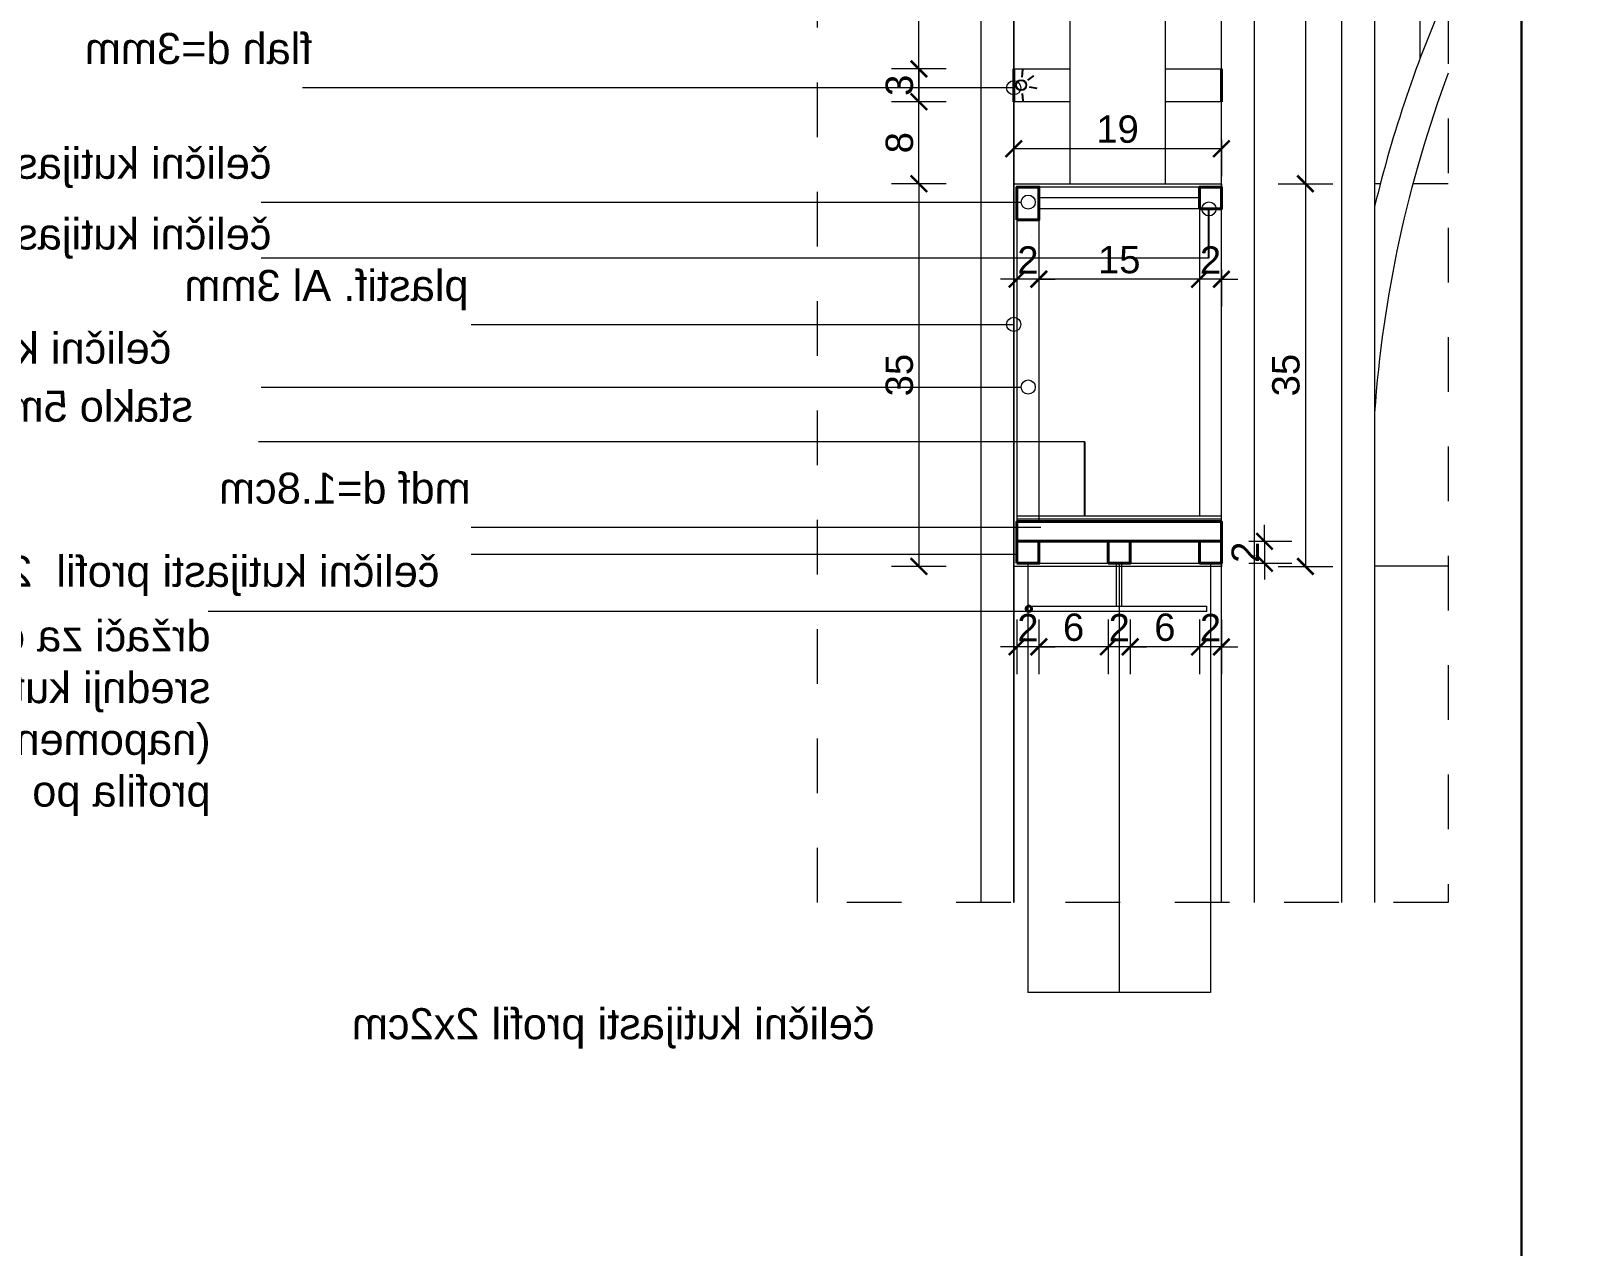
# Model space of a CAD drawing. Header units: centimetres. Extents: x -26724 to 60145, y -23645 to 6771.
# Drawn here: x -1600.2 to -1317.7, y 347 to 569.3 of the extents above; entities that cross this region are included whole.
import ezdxf

# ---------------------------------------------------------------- set-up
doc = ezdxf.new("R2010")
doc.units = ezdxf.units.CM
doc.linetypes.add('DALEKOVOD_VN', pattern=[5, 2.5, -2.5])
for name, color, linetype, lineweight in [('2.IZGLED', 7, 'Continuous', 13), ('4.KOTE', 88, 'Continuous', 15), ('zid', 7, 'Continuous', 40)]:
    doc.layers.add(name, color=color, linetype=linetype, lineweight=lineweight)
doc.layers.add('3.IZGLED 2', color=7, linetype='Continuous', lineweight=9, true_color=0x4a4a4a)
doc.layers.add('IZGLED 2', color=253, linetype='Continuous', lineweight=9, true_color=0x828282)
doc.layers.add('tekst', color=7, linetype='Continuous')
doc.layers.add('tekst @ 50', color=7, linetype='Continuous')
doc.styles.add('Notes', font='arial.ttf', dxfattribs={"height": 3})
doc.styles.get("Standard").update_dxf_attribs({"font": 'calibri.ttf'})
doc.dimstyles.new('ja 1 30 izgledi zidova', dxfattribs={"dimtxt": 5, "dimasz": 3, "dimexe": 5, "dimexo": 5, "dimgap": 1, "dimtad": 1, "dimdec": 0, "dimtxsty": 'Standard', "dimblk": 'ARCHTICK', "dimcen": 2.5, "dimclrd": 256, "dimclrt": 7, "dimadec": 0, "dimazin": 0, "dimtfac": 1, "dimtdec": 0, "dimtix": 1, "dimtmove": 1, "dimatfit": 3, "dimldrblk": 'ARCHTICK', "dimfxl": 5, "dimfxlon": 1, "dimlwd": 0, "dimlwe": 9, "dimarcsym": 0})
doc.dimstyles.new('ja 1 50', dxfattribs={"dimtxt": 10, "dimasz": 5, "dimexe": 5, "dimexo": 5, "dimgap": 1, "dimtad": 1, "dimdec": 0, "dimtxsty": 'Standard', "dimblk": 'ARCHTICK', "dimcen": 2.5, "dimclrd": 256, "dimclrt": 7, "dimadec": 0, "dimazin": 0, "dimtfac": 1, "dimtdec": 0, "dimtix": 1, "dimtmove": 1, "dimatfit": 3, "dimldrblk": 'ARCHTICK', "dimfxl": 10, "dimfxlon": 1, "dimlwd": 0, "dimlwe": 9, "dimarcsym": 0})

# ---------------------------------------------------------------- blocks, each defined once
blk = doc.blocks.new('_ArchTick')
at = {"color": 0, "linetype": 'ByBlock', "const_width": 0.15}
blk.add_lwpolyline([(-0.5, -0.5), (0.5, 0.5)], dxfattribs=at)
blk = doc.blocks.new('*D714')
at = {"layer": '4.KOTE', "color": 0, "lineweight": 9, "transparency": 16777216}
for p, q in [((-1420.43, 549.32), (-1420.43, 542.72)), ((-1382.43, 549.32), (-1382.43, 542.72))]:
    blk.add_line(p, q, dxfattribs=at)
at = {"layer": '4.KOTE', "lineweight": 0, "transparency": 16777216}
blk.add_line((-1382.43, 547.72), (-1420.43, 547.72), dxfattribs=at)
at = {"layer": 'Defpoints', "color": 0, "transparency": 16777216}
for p in [(-1420.43, 554.32), (-1382.43, 554.32), (-1420.43, 547.72)]:
    blk.add_point(p, dxfattribs=at)
at = {"layer": '4.KOTE', "lineweight": 0, "transparency": 16777216, "xscale": 3, "yscale": 3, "zscale": 3, "rotation": 180}
blk.add_blockref('_ArchTick', (-1420.43, 547.72), dxfattribs=at)
at = {"layer": '4.KOTE', "lineweight": 0, "transparency": 16777216, "xscale": 3, "yscale": 3, "zscale": 3}
blk.add_blockref('_ArchTick', (-1382.43, 547.72), dxfattribs=at)
at = {"layer": '4.KOTE', "color": 7, "transparency": 16777216, "insert": (-1401.43, 551.27), "char_height": 5, "attachment_point": 5}
blk.add_mtext('{\\fArial|b0|i0|c238|p34;19}', dxfattribs=at)
blk = doc.blocks.new('*D716')
at = {"layer": '4.KOTE', "color": 0, "lineweight": 9, "transparency": 16777216}
for p, q in [((-1432.77, 556.32), (-1442.77, 556.32)), ((-1432.77, 541.32), (-1442.77, 541.32))]:
    blk.add_line(p, q, dxfattribs=at)
at = {"layer": '4.KOTE', "lineweight": 0, "transparency": 16777216}
blk.add_line((-1437.77, 541.32), (-1437.77, 556.32), dxfattribs=at)
at = {"layer": 'Defpoints', "color": 0, "transparency": 16777216}
for p in [(-1437.77, 556.32), (-1413.16, 556.32), (-1420.43, 541.32)]:
    blk.add_point(p, dxfattribs=at)
at = {"layer": '4.KOTE', "lineweight": 0, "transparency": 16777216, "xscale": 3, "yscale": 3, "zscale": 3}
for p, rotation in [((-1437.77, 556.32), 90), ((-1437.77, 541.32), 270)]:
    blk.add_blockref('_ArchTick', p, dxfattribs=dict(at, rotation=rotation))
at = {"layer": '4.KOTE', "color": 7, "transparency": 16777216, "insert": (-1441.32, 548.82), "char_height": 5, "attachment_point": 5, "rotation": 90}
blk.add_mtext('{\\fArial|b0|i0|c238|p34;8}', dxfattribs=at)
blk = doc.blocks.new('*D717')
at = {"layer": '4.KOTE', "color": 0, "lineweight": 9, "transparency": 16777216}
for p, q in [((-1432.77, 541.32), (-1442.77, 541.32)), ((-1432.77, 471.32), (-1442.77, 471.32))]:
    blk.add_line(p, q, dxfattribs=at)
at = {"layer": '4.KOTE', "lineweight": 0, "transparency": 16777216}
blk.add_line((-1437.77, 541.32), (-1437.77, 471.32), dxfattribs=at)
at = {"layer": 'Defpoints', "color": 0, "transparency": 16777216}
for p in [(-1420.43, 541.32), (-1437.77, 471.32), (-1420.43, 471.32)]:
    blk.add_point(p, dxfattribs=at)
at = {"layer": '4.KOTE', "lineweight": 0, "transparency": 16777216, "xscale": 3, "yscale": 3, "zscale": 3}
for p, rotation in [((-1437.77, 541.32), 90), ((-1437.77, 471.32), 270)]:
    blk.add_blockref('_ArchTick', p, dxfattribs=dict(at, rotation=rotation))
at = {"layer": '4.KOTE', "color": 7, "transparency": 16777216, "insert": (-1441.33, 506.32), "char_height": 5, "attachment_point": 5, "rotation": 90}
blk.add_mtext('{\\fArial|b0|i0|c238|p34;35}', dxfattribs=at)
blk = doc.blocks.new('*D718')
at = {"layer": '4.KOTE', "color": 0, "lineweight": 9, "transparency": 16777216}
for p, q in [((-1432.77, 562.32), (-1442.77, 562.32)), ((-1432.77, 556.32), (-1442.77, 556.32))]:
    blk.add_line(p, q, dxfattribs=at)
at = {"layer": '4.KOTE', "lineweight": 0, "transparency": 16777216}
blk.add_line((-1437.77, 562.32), (-1437.77, 556.32), dxfattribs=at)
at = {"layer": 'Defpoints', "color": 0, "transparency": 16777216}
for p in [(-1420.43, 562.32), (-1437.77, 556.32), (-1420.43, 556.32)]:
    blk.add_point(p, dxfattribs=at)
at = {"layer": '4.KOTE', "lineweight": 0, "transparency": 16777216, "xscale": 3, "yscale": 3, "zscale": 3}
for p, rotation in [((-1437.77, 562.32), 90), ((-1437.77, 556.32), 270)]:
    blk.add_blockref('_ArchTick', p, dxfattribs=dict(at, rotation=rotation))
at = {"layer": '4.KOTE', "color": 7, "transparency": 16777216, "insert": (-1441.33, 559.32), "char_height": 5, "attachment_point": 5, "rotation": 90}
blk.add_mtext('{\\fArial|b0|i0|c238|p34;3}', dxfattribs=at)
blk = doc.blocks.new('*D719')
at = {"layer": '4.KOTE', "color": 0, "lineweight": 9, "transparency": 16777216}
for p, q in [((-1432.77, 626.72), (-1442.77, 626.72)), ((-1432.77, 556.32), (-1442.77, 556.32))]:
    blk.add_line(p, q, dxfattribs=at)
at = {"layer": '4.KOTE', "lineweight": 0, "transparency": 16777216}
blk.add_line((-1437.77, 556.32), (-1437.77, 626.72), dxfattribs=at)
at = {"layer": 'Defpoints', "color": 0, "transparency": 16777216}
for p in [(-1437.77, 626.72), (-1420.43, 626.72), (-1420.43, 556.32)]:
    blk.add_point(p, dxfattribs=at)
at = {"layer": '4.KOTE', "lineweight": 0, "transparency": 16777216, "xscale": 3, "yscale": 3, "zscale": 3}
for p, rotation in [((-1437.77, 626.72), 90), ((-1437.77, 556.32), 270)]:
    blk.add_blockref('_ArchTick', p, dxfattribs=dict(at, rotation=rotation))
at = {"layer": '4.KOTE', "color": 7, "transparency": 16777216, "insert": (-1441.33, 591.52), "char_height": 5, "attachment_point": 5, "rotation": 90}
blk.add_mtext('{\\fArial|b0|i0|c238|p34;32}', dxfattribs=at)
blk = doc.blocks.new('*D724')
at = {"layer": '4.KOTE', "color": 0, "lineweight": 9, "transparency": 16777216}
for p, q in [((-1372.07, 626.72), (-1362.07, 626.72)), ((-1372.07, 541.32), (-1362.07, 541.32))]:
    blk.add_line(p, q, dxfattribs=at)
at = {"layer": '4.KOTE', "lineweight": 0, "transparency": 16777216}
blk.add_line((-1367.07, 626.72), (-1367.07, 541.32), dxfattribs=at)
at = {"layer": 'Defpoints', "color": 0, "transparency": 16777216}
for p in [(-1382.43, 626.72), (-1382.43, 541.32), (-1367.07, 541.32)]:
    blk.add_point(p, dxfattribs=at)
at = {"layer": '4.KOTE', "lineweight": 0, "transparency": 16777216, "xscale": 3, "yscale": 3, "zscale": 3}
for p, rotation in [((-1367.07, 626.72), 90), ((-1367.07, 541.32), 270)]:
    blk.add_blockref('_ArchTick', p, dxfattribs=dict(at, rotation=rotation))
at = {"layer": '4.KOTE', "color": 7, "transparency": 16777216, "insert": (-1370.62, 584.02), "char_height": 5, "attachment_point": 5, "rotation": 90}
blk.add_mtext('{\\fArial|b0|i0|c238|p34;43}', dxfattribs=at)
blk = doc.blocks.new('*D725')
at = {"layer": '4.KOTE', "color": 0, "lineweight": 9, "transparency": 16777216}
for p, q in [((-1372.07, 541.32), (-1362.07, 541.32)), ((-1372.07, 471.32), (-1362.07, 471.32))]:
    blk.add_line(p, q, dxfattribs=at)
at = {"layer": '4.KOTE', "lineweight": 0, "transparency": 16777216}
blk.add_line((-1367.07, 541.32), (-1367.07, 471.32), dxfattribs=at)
at = {"layer": 'Defpoints', "color": 0, "transparency": 16777216}
for p in [(-1382.43, 541.32), (-1382.43, 471.32), (-1367.07, 471.32)]:
    blk.add_point(p, dxfattribs=at)
at = {"layer": '4.KOTE', "lineweight": 0, "transparency": 16777216, "xscale": 3, "yscale": 3, "zscale": 3}
for p, rotation in [((-1367.07, 541.32), 90), ((-1367.07, 471.32), 270)]:
    blk.add_blockref('_ArchTick', p, dxfattribs=dict(at, rotation=rotation))
at = {"layer": '4.KOTE', "color": 7, "transparency": 16777216, "insert": (-1370.62, 506.32), "char_height": 5, "attachment_point": 5, "rotation": 90}
blk.add_mtext('{\\fArial|b0|i0|c238|p34;35}', dxfattribs=at)
blk = doc.blocks.new('*D726')
at = {"layer": '4.KOTE', "lineweight": 0, "transparency": 16777216}
for p, q in [((-1374.57, 475.92), (-1374.57, 478.92)), ((-1374.57, 475.92), (-1374.57, 471.92)), ((-1374.57, 471.92), (-1374.57, 468.92))]:
    blk.add_line(p, q, dxfattribs=at)
at = {"layer": '4.KOTE', "color": 0, "lineweight": 9, "transparency": 16777216}
for p, q in [((-1377.43, 475.92), (-1369.57, 475.92)), ((-1377.43, 471.92), (-1369.57, 471.92))]:
    blk.add_line(p, q, dxfattribs=at)
at = {"layer": 'Defpoints', "color": 0, "transparency": 16777216}
for p in [(-1382.43, 475.92), (-1382.43, 471.92), (-1374.57, 471.92)]:
    blk.add_point(p, dxfattribs=at)
at = {"layer": '4.KOTE', "lineweight": 0, "transparency": 16777216, "xscale": 3, "yscale": 3, "zscale": 3}
for p, rotation in [((-1374.57, 475.92), 270), ((-1374.57, 471.92), 90)]:
    blk.add_blockref('_ArchTick', p, dxfattribs=dict(at, rotation=rotation))
at = {"layer": '4.KOTE', "color": 7, "transparency": 16777216, "insert": (-1378.08, 473.92), "char_height": 5, "attachment_point": 5, "rotation": 90}
blk.add_mtext('{\\fArial|b0|i0|c238|p34;2}', dxfattribs=at)
blk = doc.blocks.new('*D727')
at = {"layer": '4.KOTE', "color": 0, "lineweight": 9, "transparency": 16777216}
for p, q in [((-1386.43, 461.62), (-1386.43, 451.62)), ((-1382.43, 461.62), (-1382.43, 451.62))]:
    blk.add_line(p, q, dxfattribs=at)
at = {"layer": '4.KOTE', "lineweight": 0, "transparency": 16777216}
for p, q in [((-1386.43, 456.62), (-1389.43, 456.62)), ((-1382.43, 456.62), (-1386.43, 456.62)), ((-1382.43, 456.62), (-1379.43, 456.62))]:
    blk.add_line(p, q, dxfattribs=at)
at = {"layer": 'Defpoints', "color": 0, "transparency": 16777216}
for p in [(-1386.43, 471.92), (-1382.43, 471.92), (-1386.43, 456.62)]:
    blk.add_point(p, dxfattribs=at)
at = {"layer": '4.KOTE', "lineweight": 0, "transparency": 16777216, "xscale": 3, "yscale": 3, "zscale": 3}
blk.add_blockref('_ArchTick', (-1386.43, 456.62), dxfattribs=at)
at = {"layer": '4.KOTE', "lineweight": 0, "transparency": 16777216, "xscale": 3, "yscale": 3, "zscale": 3, "rotation": 180}
blk.add_blockref('_ArchTick', (-1382.43, 456.62), dxfattribs=at)
at = {"layer": '4.KOTE', "color": 7, "transparency": 16777216, "insert": (-1384.43, 460.13), "char_height": 5, "attachment_point": 5}
blk.add_mtext('{\\fArial|b0|i0|c238|p34;2}', dxfattribs=at)
blk = doc.blocks.new('*D728')
at = {"layer": '4.KOTE', "color": 0, "lineweight": 9, "transparency": 16777216}
for p, q in [((-1399.13, 461.62), (-1399.13, 451.62)), ((-1386.43, 461.62), (-1386.43, 451.62))]:
    blk.add_line(p, q, dxfattribs=at)
at = {"layer": '4.KOTE', "lineweight": 0, "transparency": 16777216}
blk.add_line((-1386.43, 456.62), (-1399.13, 456.62), dxfattribs=at)
at = {"layer": 'Defpoints', "color": 0, "transparency": 16777216}
for p in [(-1399.13, 471.92), (-1386.43, 471.92), (-1399.13, 456.62)]:
    blk.add_point(p, dxfattribs=at)
at = {"layer": '4.KOTE', "lineweight": 0, "transparency": 16777216, "xscale": 3, "yscale": 3, "zscale": 3, "rotation": 180}
blk.add_blockref('_ArchTick', (-1399.13, 456.62), dxfattribs=at)
at = {"layer": '4.KOTE', "lineweight": 0, "transparency": 16777216, "xscale": 3, "yscale": 3, "zscale": 3}
blk.add_blockref('_ArchTick', (-1386.43, 456.62), dxfattribs=at)
at = {"layer": '4.KOTE', "color": 7, "transparency": 16777216, "insert": (-1392.78, 460.18), "char_height": 5, "attachment_point": 5}
blk.add_mtext('{\\fArial|b0|i0|c238|p34;6}', dxfattribs=at)
blk = doc.blocks.new('*D729')
at = {"layer": '4.KOTE', "color": 0, "lineweight": 9, "transparency": 16777216}
for p, q in [((-1403.13, 461.62), (-1403.13, 451.62)), ((-1399.13, 461.62), (-1399.13, 451.62))]:
    blk.add_line(p, q, dxfattribs=at)
at = {"layer": '4.KOTE', "lineweight": 0, "transparency": 16777216}
for p, q in [((-1403.13, 456.62), (-1406.13, 456.62)), ((-1399.13, 456.62), (-1403.13, 456.62)), ((-1399.13, 456.62), (-1396.13, 456.62))]:
    blk.add_line(p, q, dxfattribs=at)
at = {"layer": 'Defpoints', "color": 0, "transparency": 16777216}
for p in [(-1403.13, 471.92), (-1399.13, 471.92), (-1403.13, 456.62)]:
    blk.add_point(p, dxfattribs=at)
at = {"layer": '4.KOTE', "lineweight": 0, "transparency": 16777216, "xscale": 3, "yscale": 3, "zscale": 3}
blk.add_blockref('_ArchTick', (-1403.13, 456.62), dxfattribs=at)
at = {"layer": '4.KOTE', "lineweight": 0, "transparency": 16777216, "xscale": 3, "yscale": 3, "zscale": 3, "rotation": 180}
blk.add_blockref('_ArchTick', (-1399.13, 456.62), dxfattribs=at)
at = {"layer": '4.KOTE', "color": 7, "transparency": 16777216, "insert": (-1401.13, 460.13), "char_height": 5, "attachment_point": 5}
blk.add_mtext('{\\fArial|b0|i0|c238|p34;2}', dxfattribs=at)
blk = doc.blocks.new('*D730')
at = {"layer": '4.KOTE', "color": 0, "lineweight": 9, "transparency": 16777216}
for p, q in [((-1415.83, 461.62), (-1415.83, 451.62)), ((-1403.13, 461.62), (-1403.13, 451.62))]:
    blk.add_line(p, q, dxfattribs=at)
at = {"layer": '4.KOTE', "lineweight": 0, "transparency": 16777216}
blk.add_line((-1403.13, 456.62), (-1415.83, 456.62), dxfattribs=at)
at = {"layer": 'Defpoints', "color": 0, "transparency": 16777216}
for p in [(-1415.83, 471.92), (-1403.13, 471.92), (-1415.83, 456.62)]:
    blk.add_point(p, dxfattribs=at)
at = {"layer": '4.KOTE', "lineweight": 0, "transparency": 16777216, "xscale": 3, "yscale": 3, "zscale": 3, "rotation": 180}
blk.add_blockref('_ArchTick', (-1415.83, 456.62), dxfattribs=at)
at = {"layer": '4.KOTE', "lineweight": 0, "transparency": 16777216, "xscale": 3, "yscale": 3, "zscale": 3}
blk.add_blockref('_ArchTick', (-1403.13, 456.62), dxfattribs=at)
at = {"layer": '4.KOTE', "color": 7, "transparency": 16777216, "insert": (-1409.48, 460.18), "char_height": 5, "attachment_point": 5}
blk.add_mtext('{\\fArial|b0|i0|c238|p34;6}', dxfattribs=at)
blk = doc.blocks.new('*D731')
at = {"layer": '4.KOTE', "color": 0, "lineweight": 9, "transparency": 16777216}
for p, q in [((-1419.83, 461.62), (-1419.83, 451.62)), ((-1415.83, 461.62), (-1415.83, 451.62))]:
    blk.add_line(p, q, dxfattribs=at)
at = {"layer": '4.KOTE', "lineweight": 0, "transparency": 16777216}
for p, q in [((-1419.83, 456.62), (-1422.83, 456.62)), ((-1415.83, 456.62), (-1419.83, 456.62)), ((-1415.83, 456.62), (-1412.83, 456.62))]:
    blk.add_line(p, q, dxfattribs=at)
at = {"layer": 'Defpoints', "color": 0, "transparency": 16777216}
for p in [(-1419.83, 471.92), (-1415.83, 471.92), (-1419.83, 456.62)]:
    blk.add_point(p, dxfattribs=at)
at = {"layer": '4.KOTE', "lineweight": 0, "transparency": 16777216, "xscale": 3, "yscale": 3, "zscale": 3}
blk.add_blockref('_ArchTick', (-1419.83, 456.62), dxfattribs=at)
at = {"layer": '4.KOTE', "lineweight": 0, "transparency": 16777216, "xscale": 3, "yscale": 3, "zscale": 3, "rotation": 180}
blk.add_blockref('_ArchTick', (-1415.83, 456.62), dxfattribs=at)
at = {"layer": '4.KOTE', "color": 7, "transparency": 16777216, "insert": (-1417.83, 460.13), "char_height": 5, "attachment_point": 5}
blk.add_mtext('{\\fArial|b0|i0|c238|p34;2}', dxfattribs=at)
blk = doc.blocks.new('*D708')
at = {"layer": '4.KOTE', "color": 0, "lineweight": 9, "transparency": 16777216}
for p, q in [((-1386.43, 525.55), (-1386.43, 518.86)), ((-1382.43, 525.55), (-1382.43, 518.86))]:
    blk.add_line(p, q, dxfattribs=at)
at = {"layer": '4.KOTE', "lineweight": 0, "transparency": 16777216}
for p, q in [((-1386.43, 523.86), (-1389.43, 523.86)), ((-1382.43, 523.86), (-1386.43, 523.86)), ((-1382.43, 523.86), (-1379.43, 523.86))]:
    blk.add_line(p, q, dxfattribs=at)
at = {"layer": 'Defpoints', "color": 0, "transparency": 16777216}
for p in [(-1386.43, 530.55), (-1382.43, 530.55), (-1386.43, 523.86)]:
    blk.add_point(p, dxfattribs=at)
at = {"layer": '4.KOTE', "lineweight": 0, "transparency": 16777216, "xscale": 3, "yscale": 3, "zscale": 3}
blk.add_blockref('_ArchTick', (-1386.43, 523.86), dxfattribs=at)
at = {"layer": '4.KOTE', "lineweight": 0, "transparency": 16777216, "xscale": 3, "yscale": 3, "zscale": 3, "rotation": 180}
blk.add_blockref('_ArchTick', (-1382.43, 523.86), dxfattribs=at)
at = {"layer": '4.KOTE', "color": 7, "transparency": 16777216, "insert": (-1384.43, 527.37), "char_height": 5, "attachment_point": 5}
blk.add_mtext('{\\fArial|b0|i0|c238|p34;2}', dxfattribs=at)
blk = doc.blocks.new('*D709')
at = {"layer": '4.KOTE', "color": 0, "lineweight": 9, "transparency": 16777216}
for p, q in [((-1386.43, 525.55), (-1386.43, 518.86)), ((-1415.83, 523.86), (-1415.83, 518.86))]:
    blk.add_line(p, q, dxfattribs=at)
at = {"layer": '4.KOTE', "lineweight": 0, "transparency": 16777216}
blk.add_line((-1386.43, 523.86), (-1415.83, 523.86), dxfattribs=at)
at = {"layer": 'Defpoints', "color": 0, "transparency": 16777216}
for p in [(-1415.83, 528.55), (-1386.43, 530.55), (-1415.83, 523.86)]:
    blk.add_point(p, dxfattribs=at)
at = {"layer": '4.KOTE', "lineweight": 0, "transparency": 16777216, "xscale": 3, "yscale": 3, "zscale": 3, "rotation": 180}
blk.add_blockref('_ArchTick', (-1415.83, 523.86), dxfattribs=at)
at = {"layer": '4.KOTE', "lineweight": 0, "transparency": 16777216, "xscale": 3, "yscale": 3, "zscale": 3}
blk.add_blockref('_ArchTick', (-1386.43, 523.86), dxfattribs=at)
at = {"layer": '4.KOTE', "color": 7, "transparency": 16777216, "insert": (-1401.13, 527.41), "char_height": 5, "attachment_point": 5}
blk.add_mtext('{\\fArial|b0|i0|c238|p34;15}', dxfattribs=at)
blk = doc.blocks.new('*D710')
at = {"layer": '4.KOTE', "lineweight": 0, "transparency": 16777216}
for p, q in [((-1419.83, 523.86), (-1422.83, 523.86)), ((-1415.83, 523.86), (-1419.83, 523.86)), ((-1415.83, 523.86), (-1412.83, 523.86))]:
    blk.add_line(p, q, dxfattribs=at)
at = {"layer": '4.KOTE', "color": 0, "lineweight": 9, "transparency": 16777216}
for p, q in [((-1419.83, 523.86), (-1419.83, 518.86)), ((-1415.83, 523.86), (-1415.83, 518.86))]:
    blk.add_line(p, q, dxfattribs=at)
at = {"layer": 'Defpoints', "color": 0, "transparency": 16777216}
for p in [(-1419.83, 528.55), (-1415.83, 528.55), (-1419.83, 523.86)]:
    blk.add_point(p, dxfattribs=at)
at = {"layer": '4.KOTE', "lineweight": 0, "transparency": 16777216, "xscale": 3, "yscale": 3, "zscale": 3}
blk.add_blockref('_ArchTick', (-1419.83, 523.86), dxfattribs=at)
at = {"layer": '4.KOTE', "lineweight": 0, "transparency": 16777216, "xscale": 3, "yscale": 3, "zscale": 3, "rotation": 180}
blk.add_blockref('_ArchTick', (-1415.83, 523.86), dxfattribs=at)
at = {"layer": '4.KOTE', "color": 7, "transparency": 16777216, "insert": (-1417.83, 527.37), "char_height": 5, "attachment_point": 5}
blk.add_mtext('{\\fArial|b0|i0|c238|p34;2}', dxfattribs=at)
blk = doc.blocks.new('*D2077')
at = {"layer": '4.KOTE', "color": 0, "lineweight": 9, "transparency": 16777216}
for p, q in [((-6446.34, 430.41), (-6461.34, 430.41)), ((-6454.61, 258.9), (-6451.34, 258.9))]:
    blk.add_line(p, q, dxfattribs=at)
at = {"layer": '4.KOTE', "lineweight": 0, "transparency": 16777216}
blk.add_line((-6456.34, 430.41), (-6456.34, 258.9), dxfattribs=at)
at = {"layer": 'Defpoints', "color": 0, "transparency": 16777216}
for p in [(0, 430.41, 13.5), (-6456.35, 258.9, 13.5), (-6456.34, 258.9)]:
    blk.add_point(p, dxfattribs=at)
at = {"layer": '4.KOTE', "lineweight": 0, "transparency": 16777216, "xscale": 5, "yscale": 5, "zscale": 5}
for p, rotation in [((-6456.34, 430.41), 90), ((-6456.34, 258.9), 270)]:
    blk.add_blockref('_ArchTick', p, dxfattribs=dict(at, rotation=rotation))
at = {"layer": '4.KOTE', "color": 7, "transparency": 16777216, "insert": (-6462.42, 344.65), "char_height": 10, "attachment_point": 5, "rotation": 90}
blk.add_mtext('172', dxfattribs=at)

msp = doc.modelspace()

# ---------------------------------------------------------------- linework, layer by layer
at = {"layer": '2.IZGLED'}
for p, q in [((-1401.63, 464.08), (-1401.63, 471.92)), ((-1400.63, 464.08), (-1400.63, 471.92)), ((-1417.16, 464.08), (-1385.09, 464.08)), ((-1385.09, 463.08), (-1385.09, 464.08)), ((-1385.09, 463.08), (-1417.66, 463.08))]:
    msp.add_line(p, q, dxfattribs=at)
at = {"layer": '2.IZGLED', "color": 31, "linetype": 'DALEKOVOD_VN', "ltscale": 4, "true_color": 0xfecc66}
msp.add_lwpolyline([(-1456.31, 733.25), (-1340.95, 733.25), (-1340.95, 409.86), (-1456.31, 409.86)], close=True, dxfattribs=at)
at = {"layer": '2.IZGLED'}
msp.add_lwpolyline([(-1399.43, 604.32), (-1403.43, 604.32), (-1403.43, 588.47), (-1410.18, 572.32), (-1410.18, 541.32), (-1392.68, 541.32), (-1392.68, 572.32), (-1399.43, 588.47)], close=True, dxfattribs=at)
at = {"layer": '2.IZGLED', "color": 85, "true_color": 0x58ba48}
msp.add_lwpolyline([(-1382.43, 471.92), (-1382.43, 471.32), (-1420.43, 471.32), (-1420.43, 541.32), (-1382.43, 541.32), (-1382.43, 540.72), (-1419.83, 540.72), (-1419.83, 471.92), (-1382.43, 471.92)], dxfattribs=at)
at = {"layer": '2.IZGLED', "color": 4}
msp.add_lwpolyline([(-1382.43, 480.02), (-1382.43, 480.52), (-1419.83, 480.52), (-1419.83, 480.02), (-1382.43, 480.02)], dxfattribs=at)
at = {"layer": '3.IZGLED 2', "color": 5}
for p, q in [((-1346.09, 564.23), (-1346.09, 711.32)), ((-1353.38, 541.32, -27), (-1354.43, 541.32, -27)), ((-1340.95, 541.32, -27), (-1347.42, 541.32, -27)), ((-1340.95, 471.4, -27), (-1354.43, 471.4, -27))]:
    msp.add_line(p, q, dxfattribs=at)
at = {"layer": '3.IZGLED 2', "color": 143, "true_color": 0x7aafdf}
for p, q in [((-1420.43, 562.32), (-1410.18, 562.32)), ((-1392.68, 562.32), (-1382.43, 562.32)), ((-1410.18, 556.32), (-1420.43, 556.32)), ((-1382.43, 556.32), (-1392.68, 556.32))]:
    msp.add_line(p, q, dxfattribs=at)
at = {"layer": '3.IZGLED 2'}
for p, q in [((-1386.43, 538.72), (-1415.83, 538.72)), ((-1386.43, 536.72), (-1415.83, 536.72)), ((-1386.43, 536.72), (-1386.43, 480.52)), ((-1415.83, 534.72), (-1415.83, 479.52)), ((-1384.78, 527.72), (-1558.09, 527.72)), ((-1407.4, 494.12), (-1558.57, 494.12)), ((-1417.83, 471.92), (-1417.83, 393.44)), ((-1401.13, 471.92), (-1401.13, 393.44)), ((-1384.43, 471.92), (-1384.43, 393.44)), ((-1384.43, 393.44), (-1417.83, 393.44))]:
    msp.add_line(p, q, dxfattribs=at)
at = {"layer": '3.IZGLED 2', "color": 5}
for points in [[(-1360.43, 409.86), (-1360.43, 733.25)], [(-1354.43, 733.25), (-1354.43, 409.86)]]:
    msp.add_lwpolyline(points, dxfattribs=at)
at = {"layer": '3.IZGLED 2'}
for points in [[(-1420.43, 409.86), (-1420.43, 711.32), (-1426.43, 711.32), (-1426.43, 409.86)], [(-1382.43, 711.32), (-1376.43, 711.32), (-1376.43, 409.86)], [(-1382.43, 409.86), (-1382.43, 711.32), (-1376.43, 711.32)]]:
    msp.add_lwpolyline(points, dxfattribs=at)
at = {"layer": '3.IZGLED 2', "ltscale": 0.8}
for points in [[(-1420.43, 558.87), (-1550.54, 558.87)], [(-1419.06, 537.88), (-1558.09, 537.88)], [(-1420.43, 515.53), (-1519.66, 515.53)], [(-1419.06, 504.07), (-1558.09, 504.07)], [(-1415.47, 478.46), (-1519.66, 478.46)], [(-1419.83, 473.54), (-1519.66, 473.54)], [(-1401.38, 463.08), (-1567.79, 463.08)]]:
    msp.add_lwpolyline(points, dxfattribs=at)
at = {"layer": '3.IZGLED 2', "color": 5}
for radius, start, end in [(227.29, 155.9192, 166.4806), (221.53, 159.5067, 176.0095)]:
    msp.add_arc((-1133.43, 484), radius, start, end, dxfattribs=at)
at = {"layer": '4.KOTE', "color": 4}
msp.add_lwpolyline([(-1360.43, 409.86), (-1360.43, 717.32), (-1420.43, 717.32), (-1420.43, 409.86)], dxfattribs=at)
at = {"layer": '4.KOTE'}
for centre in [(-1420.43, 558.87), (-1417.77, 537.96), (-1384.71, 536.72), (-1420.43, 515.6), (-1417.77, 504.14)]:
    msp.add_circle(centre, 1.29, dxfattribs=at)
at = {"layer": 'IZGLED 2'}
msp.add_line((-1417.7, 464.08), (-1417.62, 464.08), dxfattribs=at)
at = {"layer": 'tekst'}
for p, q in [((-1384.78, 536.72), (-1384.78, 527.72)), ((-1407.4, 480.52), (-1407.4, 494.12))]:
    msp.add_line(p, q, dxfattribs=at)
at = {"layer": 'tekst', "ltscale": 0.8}
for points in [[(-1417.43, 558.87), (-1417.43, 558.87)], [(-1417.15, 531.71), (-1417.15, 531.71)], [(-1417.43, 515.53), (-1417.43, 515.53)]]:
    msp.add_lwpolyline(points, dxfattribs=at)
at = {"layer": 'zid', "lineweight": 25, "ltscale": 12}
msp.add_line((-1327.56, 816.52), (-1327.56, -74.48), dxfattribs=at)
at = {"layer": 'zid'}
for p, q in [((-1420.43, 556.32), (-1420.43, 562.32)), ((-1382.43, 556.32), (-1382.43, 562.32)), ((-1419.83, 475.92), (-1382.43, 475.92))]:
    msp.add_line(p, q, dxfattribs=at)
at = {"layer": 'zid', "lineweight": 25}
for p, q in [((-1418.9, 560.83), (-1418.74, 562.23)), ((-1417.86, 560.23), (-1416.72, 561.06)), ((-1418.9, 557.85), (-1418.74, 556.45)), ((-1417.59, 559.05), (-1416.21, 558.78))]:
    msp.add_line(p, q, dxfattribs=at)
at = {"layer": 'zid', "lineweight": 25, "ltscale": 12}
for points in [[(-3109.56, -74.48), (-1327.56, -74.48), (-1327.56, 1185.52), (-3109.56, 1185.52)], [(-1327.56, -74.48), (454.44, -74.48), (454.44, 1185.52), (-1327.56, 1185.52)]]:
    msp.add_lwpolyline(points, close=True, dxfattribs=at)
at = {"layer": 'zid'}
for points in [[(-1419.83, 534.72), (-1419.83, 540.72), (-1415.83, 540.72), (-1415.83, 534.72), (-1419.83, 534.72)], [(-1386.43, 536.72), (-1386.43, 540.72), (-1382.43, 540.72), (-1382.43, 536.72), (-1386.43, 536.72)], [(-1419.83, 475.92), (-1419.83, 479.52), (-1382.43, 479.52), (-1382.43, 475.92)], [(-1419.83, 471.92), (-1419.83, 475.92), (-1415.83, 475.92), (-1415.83, 471.92), (-1419.83, 471.92)], [(-1403.13, 471.92), (-1403.13, 475.92), (-1399.13, 475.92), (-1399.13, 471.92), (-1403.13, 471.92)], [(-1386.43, 471.92), (-1386.43, 475.92), (-1382.43, 475.92), (-1382.43, 471.92), (-1386.43, 471.92)]]:
    msp.add_lwpolyline(points, dxfattribs=at)
at = {"layer": 'zid', "lineweight": 25}
msp.add_circle((-1419.07, 559.34), 0.935, dxfattribs=at)
at = {"layer": 'zid'}
msp.add_circle((-1417.66, 463.59), 0.5, dxfattribs=at)

# ---------------------------------------------------------------- texts
at = {"layer": 'tekst @ 50', "ltscale": 0.8, "extrusion": (0, 0, -1), "attachment_point": 1, "text_direction": (-1, 0, 0), "style": 'Notes'}
for s, insert, char_height in [('{\\fArial|b0|i0|c238|p34;\\H0.76978x;flah d=3mm  } ', (-1548.7, 568.89), 7.3734), ('{\\fArial|b0|i0|c238|p34;čelični kutijasti profil 2x3cm}', (-1556.19, 547.9), 5.6759), ('{\\fArial|b0|i0|c238|p34;čelični kutijasti profil 2x2cm}', (-1556.19, 534.97), 5.6759), ('{\\fArial|b0|i0|c238|p34;\\H0.76978x;plastif. Al 3mm } ', (-1520.14, 525.55), 7.3734), ('{\\fArial|b0|i0|c238|p34;čelični kutijasti profil u izgledu 2x3cm}', (-1574.5, 514.09), 5.6759), ('{\\fArial|b0|i0|c238|p34;\\H0.76978x;staklo 5mm na silikonskim stopama } ', (-1570.55, 503.47), 7.3734), ('{\\fArial|b0|i0|c238|p34;\\H0.76978x;mdf d=\\fArial|b0|i0|c0|p34;1.8\\fArial|b0|i0|c238|p34;cm} ', (-1519.74, 488.48), 7.3734), ('{\\fArial|b0|i0|c238|p34;čelični kutijasti profil  2x2cm}', (-1525.46, 473.28), 5.6759), ('{\\fArial|b0|i0|c238|p34;držači za čaše fiksirati za \\Psrednji kutijasti profil\\P(napomena: pozicija srednjeg \\Pprofila po proizvođaču držača)}', (-1567.32, 461.47), 5.6759), ('{\\fArial|b0|i0|c238|p34;čelični kutijasti profil 2x2cm}', (-1445.88, 390.54), 5.6759)]:
    msp.add_mtext_dynamic_manual_height_columns(s, width=290.6445, gutter_width=750, heights=[0], dxfattribs=dict(at, insert=insert, char_height=char_height))

# ---------------------------------------------------------------- dimensions: what is measured, and where the dimension line sits
at = {"layer": '4.KOTE'}
for base, p1, p2, text, picture, middle in [((-1437.77, 626.72), (-1420.43, 556.32), (-1420.43, 626.72), '{\\fArial|b0|i0|c238|p34;32}', '*D719', (-1441.33, 591.52)), ((-1367.07, 541.32), (-1382.43, 626.72), (-1382.43, 541.32), '{\\fArial|b0|i0|c238|p34;43}', '*D724', (-1370.62, 584.02)), ((-1437.77, 556.32), (-1420.43, 562.32), (-1420.43, 556.32), '{\\fArial|b0|i0|c238|p34;3}', '*D718', (-1441.33, 559.32)), ((-1437.77, 556.32), (-1420.43, 541.32), (-1413.16, 556.32), '{\\fArial|b0|i0|c238|p34;8}', '*D716', (-1441.32, 548.82)), ((-1437.77, 471.32), (-1420.43, 541.32), (-1420.43, 471.32), '{\\fArial|b0|i0|c238|p34;35}', '*D717', (-1441.33, 506.32)), ((-1367.07, 471.32), (-1382.43, 541.32), (-1382.43, 471.32), '{\\fArial|b0|i0|c238|p34;35}', '*D725', (-1370.62, 506.32)), ((-1374.57, 471.92), (-1382.43, 475.92), (-1382.43, 471.92), '{\\fArial|b0|i0|c238|p34;2}', '*D726', (-1378.08, 473.92))]:
    dim = msp.add_linear_dim(base=base, p1=p1, p2=p2, angle=90, text=text, dimstyle='ja 1 30 izgledi zidova', dxfattribs=at)
    dim.commit()
    dim.dimension.update_dxf_attribs({"geometry": picture, "text_midpoint": middle})
for base, p1, p2, text, picture, middle in [((-1420.43, 547.72), (-1382.43, 554.32), (-1420.43, 554.32), '{\\fArial|b0|i0|c238|p34;19}', '*D714', (-1401.43, 551.27)), ((-1419.83, 523.86), (-1415.83, 528.55), (-1419.83, 528.55), '{\\fArial|b0|i0|c238|p34;2}', '*D710', (-1417.83, 527.37)), ((-1415.83, 523.86), (-1386.43, 530.55), (-1415.83, 528.55), '{\\fArial|b0|i0|c238|p34;15}', '*D709', (-1401.13, 527.41)), ((-1386.43, 523.86), (-1382.43, 530.55), (-1386.43, 530.55), '{\\fArial|b0|i0|c238|p34;2}', '*D708', (-1384.43, 527.37)), ((-1419.83, 456.62), (-1415.83, 471.92), (-1419.83, 471.92), '{\\fArial|b0|i0|c238|p34;2}', '*D731', (-1417.83, 460.13)), ((-1415.83, 456.62), (-1403.13, 471.92), (-1415.83, 471.92), '{\\fArial|b0|i0|c238|p34;6}', '*D730', (-1409.48, 460.18)), ((-1403.13, 456.62), (-1399.13, 471.92), (-1403.13, 471.92), '{\\fArial|b0|i0|c238|p34;2}', '*D729', (-1401.13, 460.13)), ((-1399.13, 456.62), (-1386.43, 471.92), (-1399.13, 471.92), '{\\fArial|b0|i0|c238|p34;6}', '*D728', (-1392.78, 460.18)), ((-1386.43, 456.62), (-1382.43, 471.92), (-1386.43, 471.92), '{\\fArial|b0|i0|c238|p34;2}', '*D727', (-1384.43, 460.13))]:
    dim = msp.add_linear_dim(base=base, p1=p1, p2=p2, text=text, dimstyle='ja 1 30 izgledi zidova', dxfattribs=at)
    dim.commit()
    dim.dimension.update_dxf_attribs({"geometry": picture, "text_midpoint": middle})
dim = msp.add_linear_dim(base=(-6456.34, 258.9), p1=(0, 430.41, 13.5), p2=(-6456.35, 258.9, 13.5), angle=90, dimstyle='ja 1 50', dxfattribs=at)
dim.commit()
dim.dimension.update_dxf_attribs({"geometry": '*D2077', "text_midpoint": (-6462.42, 344.65)})

doc.saveas('drawing.dxf')
